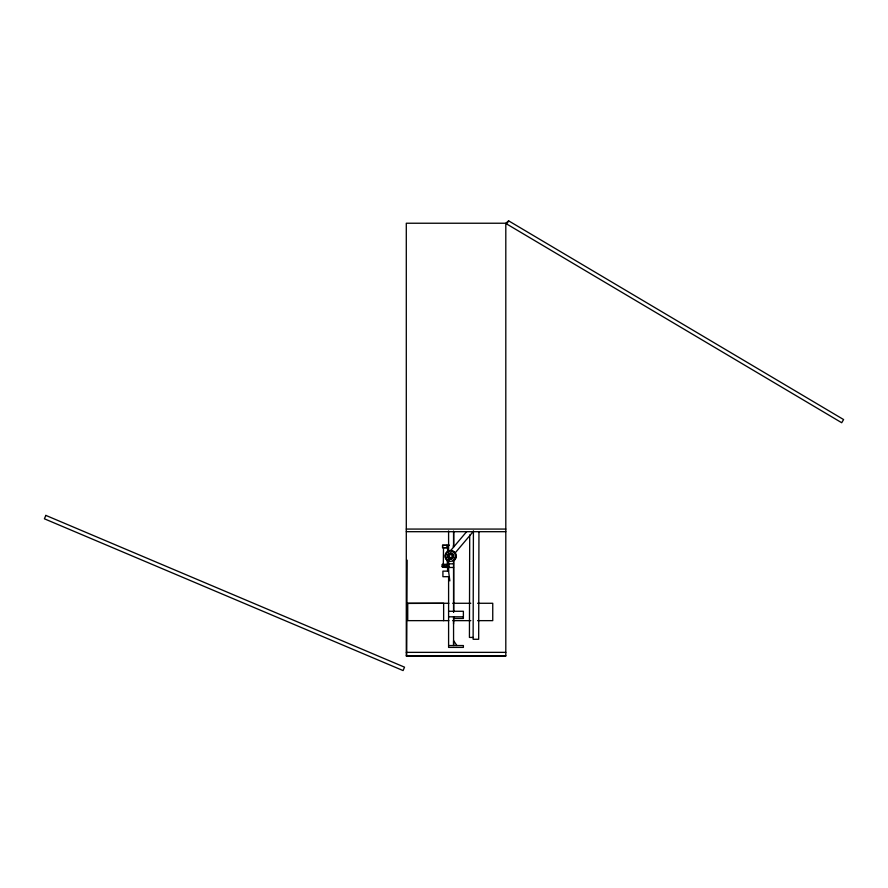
<?xml version="1.0" encoding="UTF-8"?>
<svg xmlns="http://www.w3.org/2000/svg" width="888" height="888" viewBox="0 0 888 888"><rect width="100%" height="100%" fill="white"/><g stroke="black" fill="none" stroke-linecap="round" stroke-linejoin="round"><path stroke-width="1.33" d="M469.708 534.953L469.43 637.429L473.138 637.44M473.415 530.802L473.126 639.271L478.676 639.282L478.954 531.768M406.715 655.644L407.148 560.15M442.313 566.833L449.106 566.899L442.313 566.833L442.346 564.435L449.128 564.491M448.418 547.73L442.535 547.652L442.557 545.254L449.35 545.31M442.513 566.899L442.346 564.435M443.312 564.879L443.512 547.263M446.675 566.866L446.697 564.468M446.908 545.288L446.886 547.685L442.535 547.652M508.635 220.846L506.748 224.02L841.713 422.732L843.6 419.558L508.635 220.846L505.805 223.232L406.293 223.232L406.293 656.054L505.805 656.054L505.805 223.232M450.682 550.549L466.6 531.712M455.344 552.702L473.038 531.768M448.04 560.228L447.308 559.928M407.736 603.429L443.634 603.285L443.634 620.645M406.293 529.07L505.805 529.07M406.293 531.69L505.805 531.69M448.595 563.825L453.546 563.825M448.595 567.476L453.546 567.476M448.873 603.274L407.736 603.274L407.736 620.645L448.873 620.645M452.736 603.274L470.818 603.274M477.578 603.274L492.751 603.274L492.751 620.645L477.578 620.645M448.595 611.277L463.381 611.277L463.381 618.481L453.546 618.481M448.595 616.816L463.381 616.816M452.736 620.645L470.818 620.645M453.546 624.02L453.724 617.082M448.595 645.543L463.381 645.543L463.381 647.396L448.595 647.396L448.595 576.689L442.912 576.689L442.912 571.139L448.595 571.139L448.595 560.25M406.293 652.358L505.805 652.358M406.293 655.755L505.805 655.755M449.339 545.376L442.557 545.254M449.461 564.513L442.546 564.491M442.368 566.222L449.439 566.289M448.496 566.755L443.29 566.233M449.117 567.388L443.856 567.332L448.462 567.443M455.089 557.775L455.655 557.22M453.313 545.831L453.313 546.464M456.909 645.543L453.579 640.625L453.579 645.543L453.546 616.794M447.241 561.038L449.85 580.896M453.724 532.023L453.724 545.976M453.724 559.751L453.724 612.021M453.546 531.046L453.546 547.208M453.546 559.629L453.546 612.021M448.595 530.935L448.595 551.726M447.574 546.986L447.574 552.092M447.574 560.261L447.574 571.084M449.184 561.56A5.639 5.639 0 0 1 445.754 553.291A5.639 5.639 0 0 1 454.634 552.125A5.639 5.639 0 0 1 453.468 560.994M451.925 551.326A4.951 4.951 0 0 1 453.124 560.406M449.361 560.894A4.951 4.951 0 0 1 449.361 551.326M45.843 515.395L44.4 518.803L403.085 670.573L404.528 667.165L45.843 515.395M448.007 560.672A5.261 5.261 0 0 0 455.899 556.11A5.261 5.261 0 0 0 448.007 551.559A5.261 5.261 0 0 0 448.007 560.672M449.883 557.431A1.521 1.521 0 0 0 452.17 556.11A1.521 1.521 0 0 0 449.883 554.789A1.521 1.521 0 0 0 449.883 557.431M449.117 558.752A3.053 3.053 0 0 0 453.69 556.11A3.053 3.053 0 0 0 449.117 553.468A3.053 3.053 0 0 0 449.117 558.752M449.195 558.619A2.897 2.897 0 0 0 453.535 556.11A2.897 2.897 0 0 0 449.195 553.601A2.897 2.897 0 0 0 449.195 558.619"/></g></svg>
